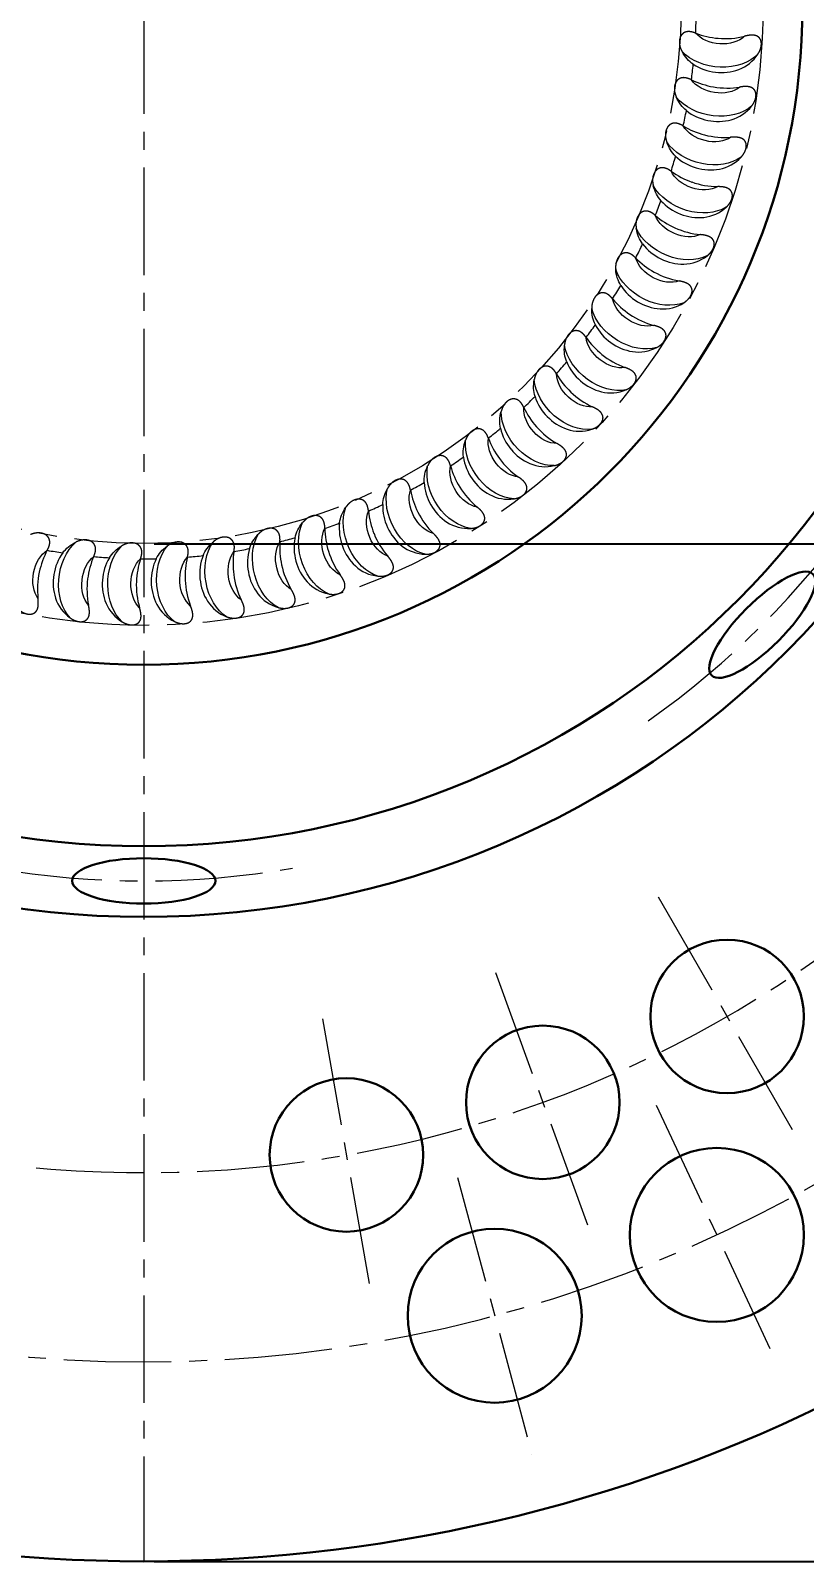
# Model space of a CAD drawing. Extents: x 89 to 513, y -13 to 440.
# Drawn here: x 228.3 to 266.1, y 126.2 to 201 of the extents above; entities that cross this region are included whole.
import ezdxf

# ---------------------------------------------------------------- set-up
doc = ezdxf.new("R2010")
doc.units = 0
doc.header["$LTSCALE"] = 7
doc.header["$MEASUREMENT"] = 0
doc.linetypes.add('CENTER2', pattern=[1.125, 0.75, -0.125, 0.125, -0.125])
doc.layers.get('0').update_dxf_attribs({"linetype": 'CONTINUOUS', "lineweight": 15})
for name, color, linetype, lineweight in [('1', 1, 'CENTER2', 15), ('3', 3, 'CONTINUOUS', 30), ('8', 252, 'CONTINUOUS', 15)]:
    doc.layers.add(name, color=color, linetype=linetype, lineweight=lineweight)
doc.styles.add('ITALICT', font='ITALICT.shx', dxfattribs={"width": 0.8, "height": 3})
doc.dimstyles.get("Standard").update_dxf_attribs({"dimtxt": 3, "dimasz": 3, "dimexe": 0.5, "dimexo": 0.5, "dimgap": 0.8, "dimtad": 1, "dimdsep": 46, "dimtxsty": 'ITALICT', "dimcen": 0.09, "dimazin": 2, "dimtfac": 1, "dimtmove": 0, "dimatfit": 3, "dimfxl": 1, "dimtolj": 1, "dimtzin": 0, "dimarcsym": 0})

# ---------------------------------------------------------------- blocks, each defined once
blk = doc.blocks.new('*D10')
at = {"color": 0, "lineweight": -2, "transparency": 16777216}
for p, q in [((234.307, 228.447), (314.622, 228.447)), ((314.122, 178.931), (314.122, 225.447)), ((234.307, 175.931), (314.622, 175.931))]:
    blk.add_line(p, q, dxfattribs=at)
at = {"color": 0, "transparency": 16777216}
for points in [[(313.622, 225.447), (314.622, 225.447), (314.122, 228.447)], [(313.622, 178.931), (314.622, 178.931), (314.122, 175.931)]]:
    blk.add_solid(points, dxfattribs=at)
at = {"color": 0, "transparency": 16777216, "insert": (311.822, 203.447), "char_height": 3, "attachment_point": 5, "rotation": 90, "style": 'ITALICT'}
blk.add_mtext('\\A1;52.5', dxfattribs=at)
blk = doc.blocks.new('*D46')
at = {"color": 0, "lineweight": -2, "transparency": 16777216}
for p, q in [((234.307, 278.197), (340.204, 278.197)), ((339.704, 275.197), (339.704, 129.197)), ((234.307, 126.197), (340.204, 126.197))]:
    blk.add_line(p, q, dxfattribs=at)
at = {"color": 0, "transparency": 16777216}
for points in [[(339.204, 275.197), (340.204, 275.197), (339.704, 278.197)], [(339.204, 129.197), (340.204, 129.197), (339.704, 126.197)]]:
    blk.add_solid(points, dxfattribs=at)
at = {"color": 0, "transparency": 16777216, "insert": (337.404, 202.197), "char_height": 3, "attachment_point": 5, "rotation": 90, "style": 'ITALICT'}
blk.add_mtext('\\A1;152', dxfattribs=at)
blk = doc.blocks.new('*D49')
at = {"color": 0, "lineweight": -2, "transparency": 16777216}
blk.add_line((306.788, 183.85), (291.997, 187.568), dxfattribs=at)
at = {"color": 0, "transparency": 16777216}
blk.add_solid([(292.119, 188.053), (291.875, 187.084), (289.087, 188.3)], dxfattribs=at)
at = {"color": 0, "transparency": 16777216, "insert": (303.026, 187.167), "char_height": 3, "attachment_point": 5, "rotation": 345.88822, "style": 'ITALICT'}
blk.add_mtext('\\A1;R57', dxfattribs=at)
blk = doc.blocks.new('*D50')
at = {"color": 0, "lineweight": -2, "transparency": 16777216}
blk.add_line((309.376, 149.346), (290.556, 162.509), dxfattribs=at)
blk.add_arc((233.807, 202.197), 66.25, 321.48913, 325.46446, dxfattribs=at)
at = {"color": 0, "transparency": 16777216}
blk.add_solid([(290.842, 162.919), (290.269, 162.099), (288.098, 164.228)], dxfattribs=at)
at = {"color": 0, "transparency": 16777216, "insert": (304.56, 155.521), "char_height": 3, "attachment_point": 5, "rotation": 325.03204, "style": 'ITALICT'}
blk.add_mtext('\\A1;R66.25', dxfattribs=at)
blk = doc.blocks.new('A$C4C6B2E1A')
at = {"layer": '8', "ltscale": 0.000101881}
for p, q in [((26.961, -1.3), (26.965, -1.302)), ((26.754, -3.582), (26.757, -3.584)), ((26.353, -5.838), (26.357, -5.84)), ((25.763, -8.052), (25.767, -8.054)), ((24.988, -10.208), (24.991, -10.21)), ((24.032, -12.29), (24.035, -12.293)), ((22.903, -14.284), (22.906, -14.287)), ((21.609, -16.175), (21.612, -16.178)), ((20.16, -17.949), (20.162, -17.952)), ((18.565, -19.594), (18.567, -19.598)), ((16.837, -21.098), (16.838, -21.102)), ((14.987, -22.45), (14.988, -22.454)), ((13.029, -23.64), (13.03, -23.644)), ((10.977, -24.659), (10.977, -24.664)), ((6.652, -26.16), (6.651, -26.164)), ((8.846, -25.502), (8.846, -25.506)), ((-4.714, -26.577), (-4.716, -26.581)), ((-2.443, -26.882), (-2.445, -26.885)), ((2.135, -26.908), (2.134, -26.912)), ((4.409, -26.63), (4.409, -26.634)), ((-0.155, -26.992), (-0.156, -26.996))]:
    blk.add_line(p, q, dxfattribs=at)
at = {"layer": '8'}
for centre, radius, start, end in [((0, 0), 26.996, 357.23663, 358.86399), ((28.417, 2.492), 4.062, 249.05651, 265.08803), ((28.407, 2.372), 3.941, 265.07683, 283.94676), ((0, 0), 26.996, 352.37176, 353.99913), ((28.192, -0.77), 2.454, 236.78729, 263.8299), ((28.402, -1.289), 1.911, 290.53675, 327.15739), ((28.526, 0.073), 4.062, 244.19165, 260.22317), ((28.234, -0.795), 2.434, 262.77343, 290.14536), ((28.506, -0.046), 3.941, 260.21196, 279.0819), ((0, 0), 26.996, 347.5069, 349.13426), ((28.025, -3.158), 2.454, 231.92243, 258.96503), ((28.19, -3.693), 1.911, 285.67188, 322.29253), ((28.429, -2.346), 4.062, 239.32678, 255.3583), ((28.065, -3.186), 2.434, 257.90857, 285.2805), ((28.399, -2.463), 3.941, 255.3471, 274.21703), ((0, 0), 26.996, 342.64203, 344.2694), ((27.656, -5.523), 2.454, 227.05756, 254.10017), ((27.775, -6.071), 1.911, 280.80702, 317.42766), ((28.128, -4.749), 4.062, 234.46192, 250.49344), ((27.694, -5.555), 2.434, 253.0437, 280.41563), ((28.088, -4.862), 3.941, 250.48224, 269.35217), ((0, 0), 26.996, 337.77717, 339.40453), ((27.088, -7.849), 2.454, 222.1927, 249.23531), ((27.624, -7.117), 4.062, 229.59834, 245.62957), ((27.123, -7.884), 2.434, 248.17884, 275.55077), ((27.16, -8.404), 1.911, 275.94215, 312.5628), ((27.575, -7.227), 3.941, 245.61737, 264.4873), ((0, 0), 26.996, 332.9123, 334.53967), ((26.325, -10.118), 2.454, 217.32783, 244.37044), ((26.92, -9.434), 4.062, 224.73219, 240.76371), ((26.357, -10.155), 2.434, 243.31397, 270.6859), ((26.35, -10.677), 1.911, 271.07729, 307.69793), ((26.862, -9.539), 3.941, 240.75251, 259.62244), ((0, 0), 26.996, 328.04744, 329.67481), ((25.372, -12.314), 2.454, 212.46297, 239.50558), ((26.023, -11.683), 4.062, 219.86732, 235.89885), ((25.401, -12.354), 2.434, 238.44911, 265.82104), ((25.349, -12.874), 1.911, 266.21242, 302.83307), ((0, 0), 26.996, 323.18257, 324.80994), ((24.236, -14.421), 2.454, 207.5981, 234.64071), ((25.957, -11.783), 3.941, 235.88764, 254.75758), ((24.939, -13.848), 4.062, 215.00246, 231.03398), ((24.261, -14.464), 2.434, 233.58425, 260.95617), ((24.864, -13.942), 3.941, 231.02278, 249.89271), ((24.166, -14.977), 1.911, 261.34756, 297.9682), ((0, 0), 26.996, 318.31771, 319.94508), ((23.675, -15.913), 4.062, 210.13888, 226.17011), ((22.926, -16.425), 2.454, 202.73324, 229.77585), ((22.947, -16.469), 2.434, 228.71938, 256.09131), ((0, 0), 26.996, 313.45284, 315.08021), ((21.45, -18.31), 2.454, 197.86837, 224.91098), ((23.592, -16), 3.941, 226.15791, 245.02785), ((22.809, -16.973), 1.911, 256.48269, 293.10334), ((22.24, -17.864), 4.062, 205.27273, 221.30425), ((21.468, -18.356), 2.434, 223.85452, 251.22644), ((0, 0), 26.996, 308.58798, 310.21535), ((19.82, -20.063), 2.454, 193.00351, 220.04612), ((22.15, -17.943), 3.941, 221.29305, 240.16298), ((21.288, -18.846), 1.911, 251.61783, 288.23847), ((20.645, -19.685), 4.062, 200.40786, 216.43939), ((19.834, -20.11), 2.434, 218.98965, 246.36158), ((0, 0), 26.996, 303.72311, 305.35048), ((18.048, -21.672), 2.454, 188.13865, 215.18125), ((20.549, -19.757), 3.941, 216.42818, 235.29812), ((19.613, -20.581), 1.913, 246.77244, 283.3566), ((18.901, -21.365), 4.062, 195.543, 211.57452), ((18.057, -21.72), 2.434, 214.12479, 241.49671), ((0, 0), 26.996, 298.85825, 300.48562), ((17.021, -22.891), 4.062, 190.67813, 206.70966), ((16.145, -23.124), 2.454, 183.27378, 210.31639), ((18.799, -21.429), 3.941, 211.56332, 230.43325), ((17.796, -22.172), 1.911, 241.8881, 278.50874), ((0, 0), 26.996, 293.99338, 295.62075), ((15.018, -24.252), 4.062, 185.81327, 201.84479), ((14.125, -24.41), 2.454, 178.40892, 205.45152), ((16.15, -23.173), 2.434, 209.25992, 236.63185), ((0, 0), 26.996, 289.12852, 290.75589), ((12.004, -25.52), 2.454, 173.54405, 200.58666), ((16.914, -22.946), 3.941, 206.69845, 225.56839), ((15.852, -23.602), 1.911, 237.02323, 273.64388), ((10.704, -26.441), 4.062, 176.08483, 192.11606), ((0, 0), 26.996, 284.26365, 285.89102), ((9.797, -26.446), 2.454, 168.67919, 195.72179), ((12.908, -25.438), 4.062, 180.94969, 196.98092), ((14.907, -24.298), 3.941, 201.83359, 220.70352), ((14.127, -24.459), 2.434, 204.39506, 231.76698), ((-1.138, -28.503), 4.062, 151.7605, 167.79174), ((0, 0), 26.996, 259.93933, 261.5667), ((-1.966, -28.134), 2.454, 144.35486, 171.39747), ((1.284, -28.497), 4.062, 156.62408, 172.6556), ((0, 0), 26.996, 264.80419, 266.43156), ((6.081, -27.87), 4.062, 166.35381, 182.38533), ((0, 0), 26.996, 274.53392, 276.16129), ((5.185, -27.722), 2.453, 158.92912, 185.9842), ((8.423, -27.254), 4.062, 171.21868, 187.2502), ((0, 0), 26.996, 279.39879, 281.02616), ((7.519, -27.182), 2.454, 163.81432, 190.85693), ((12.793, -25.474), 3.941, 196.96872, 215.83866), ((12, -25.569), 2.433, 199.53905, 226.92303), ((13.793, -24.861), 1.911, 232.15837, 268.77901), ((-1.255, -28.478), 3.941, 167.77953, 186.64947), ((0.427, -28.199), 2.454, 149.21973, 176.26233), ((3.696, -28.285), 4.062, 161.48895, 177.52047), ((0, 0), 26.996, 269.66906, 271.29643), ((2.817, -28.061), 2.454, 154.08459, 181.1272), ((7.508, -27.229), 2.434, 189.80046, 217.17239), ((10.586, -26.467), 3.941, 192.10386, 210.97379), ((9.79, -26.495), 2.434, 194.66533, 222.03725), ((11.635, -25.941), 1.911, 227.29351, 263.91415), ((-1.993, -28.175), 2.433, 170.34986, 197.73384), ((1.164, -28.482), 3.941, 172.6444, 191.51433), ((0.404, -28.243), 2.434, 175.20587, 202.57779), ((3.576, -28.281), 3.941, 177.50926, 196.3792), ((2.798, -28.107), 2.434, 180.07073, 207.44266), ((5.961, -27.876), 3.941, 182.37413, 201.24406), ((5.171, -27.768), 2.434, 184.9356, 212.30752), ((8.304, -27.27), 3.941, 187.23899, 206.10893), ((9.393, -26.834), 1.911, 222.42864, 259.04928), ((-2.494, -28.322), 1.911, 198.10432, 234.72496), ((-0.083, -28.431), 1.911, 202.96918, 239.58982), ((4.723, -28.036), 1.911, 212.69891, 249.31955), ((7.085, -27.533), 1.913, 217.58325, 254.16742), ((2.329, -28.336), 1.911, 207.83405, 244.45469)]:
    blk.add_arc(centre, radius, start, end, dxfattribs=at)
at = {"layer": '8', "extrusion": (0, 0, -1)}
for centre, major_axis, ratio, start_param, end_param in [((28.184, -0.802), (-1.445, 0.123), 0.707107, 3.706752, 5.658162), ((28.286, 0.19), (1.111, 3.177), 0.646161, 3.309364, 3.663224), ((28.136, -1.366), (-2.242, 0.191), 0.707107, 3.666937, 5.608702), ((28.014, -3.189), (-1.429, 0.245), 0.707107, 3.706752, 5.658162), ((28.2, -2.209), (1.376, 3.071), 0.646161, 3.309364, 3.663224), ((27.918, -3.747), (-2.218, 0.38), 0.707107, 3.666937, 5.608702), ((27.643, -5.554), (-1.403, 0.365), 0.707107, 3.706752, 5.658162), ((27.911, -4.593), (1.632, 2.943), 0.646161, 3.309364, 3.663224), ((27.5, -6.101), (-2.177, 0.567), 0.707107, 3.666937, 5.608702), ((27.072, -7.878), (-1.367, 0.483), 0.707107, 3.706752, 5.658162), ((27.421, -6.944), (1.875, 2.794), 0.646161, 3.309364, 3.663224), ((26.884, -8.411), (-2.121, 0.75), 0.707107, 3.666937, 5.608702), ((26.306, -10.145), (-1.321, 0.597), 0.707107, 3.706752, 5.658162), ((26.734, -9.244), (2.106, 2.625), 0.646161, 3.309364, 3.663224), ((26.073, -10.661), (-2.05, 0.927), 0.707107, 3.666937, 5.608702), ((25.351, -12.34), (-1.266, 0.707), 0.707107, 3.706752, 5.658162), ((25.853, -11.478), (2.321, 2.437), 0.646161, 3.309364, 3.663224), ((25.075, -12.834), (-1.964, 1.097), 0.707107, 3.666937, 5.608702), ((24.787, -13.629), (2.519, 2.232), 0.646161, 3.309364, 3.663224), ((23.897, -14.914), (-1.864, 1.26), 0.707107, 3.666937, 5.608702), ((24.213, -14.445), (-1.201, 0.812), 0.707107, 3.706752, 5.658162), ((22.901, -16.447), (-1.128, 0.911), 0.707107, 3.706752, 5.658162), ((23.542, -15.682), (2.699, 2.01), 0.646161, 3.309364, 3.663224), ((22.546, -16.887), (-1.751, 1.413), 0.707107, 3.666937, 5.608702), ((21.424, -18.329), (-1.047, 1.003), 0.707107, 3.706752, 5.658162), ((22.127, -17.622), (2.86, 1.774), 0.646161, 3.309364, 3.663224), ((21.033, -18.738), (-1.624, 1.557), 0.707107, 3.666937, 5.608702), ((20.553, -19.435), (3, 1.525), 0.646161, 3.309364, 3.663224), ((19.368, -20.454), (-1.487, 1.689), 0.707107, 3.666937, 5.608702), ((19.792, -20.08), (-0.958, 1.088), 0.707107, 3.706752, 5.658162), ((18.831, -21.108), (3.118, 1.265), 0.646161, 3.309364, 3.663224), ((17.563, -22.023), (-1.338, 1.809), 0.707107, 3.666937, 5.608702), ((18.018, -21.686), (-0.862, 1.166), 0.707107, 3.706752, 5.658162), ((16.973, -22.629), (3.215, 0.996), 0.646161, 3.309364, 3.663224), ((15.632, -23.433), (-1.18, 1.916), 0.707107, 3.666937, 5.608702), ((16.114, -23.136), (-0.76, 1.235), 0.707107, 3.706752, 5.658162), ((14.992, -23.987), (3.287, 0.72), 0.646161, 3.309364, 3.663224), ((13.589, -24.674), (-1.013, 2.009), 0.707107, 3.666937, 5.608702), ((14.094, -24.42), (-0.653, 1.295), 0.707107, 3.706752, 5.658162), ((12.904, -25.172), (3.337, 0.438), 0.646161, 3.309364, 3.663224), ((11.447, -25.738), (-0.839, 2.088), 0.707107, 3.666937, 5.608702), ((11.972, -25.527), (-0.541, 1.345), 0.707107, 3.706752, 5.658162), ((10.723, -26.175), (3.362, 0.154), 0.646161, 3.309364, 3.663224), ((9.223, -26.616), (-0.659, 2.151), 0.707107, 3.666937, 5.608702), ((-2.559, -28.052), (0.286, 2.232), 0.707107, 3.666937, 5.608702), ((-1.011, -28.269), (-3.127, 1.244), 0.646161, 0.167771, 0.521632), ((6.145, -27.611), (-3.339, 0.416), 0.646161, 0.167771, 0.521632), ((4.593, -27.792), (-0.286, 2.232), 0.707107, 3.666937, 5.608702), ((8.465, -26.991), (-3.363, 0.132), 0.646161, 0.167771, 0.521632), ((6.933, -27.302), (-0.474, 2.199), 0.707107, 3.666937, 5.608702), ((7.486, -27.183), (-0.305, 1.417), 0.707107, 3.706752, 5.658162), ((9.764, -26.45), (-0.425, 1.386), 0.707107, 3.706752, 5.658162), ((-4.375, -27.853), (0.305, 1.417), 0.707107, 3.706752, 5.658162), ((-1.997, -28.124), (0.184, 1.438), 0.707107, 3.706752, 5.658162), ((-0.17, -28.168), (0.095, 2.248), 0.707107, 3.666937, 5.608702), ((1.39, -28.253), (-3.221, 0.975), 0.646161, 0.167771, 0.521632), ((2.219, -28.081), (-0.095, 2.248), 0.707107, 3.666937, 5.608702), ((3.781, -28.033), (-3.292, 0.698), 0.646161, 0.167771, 0.521632), ((2.784, -28.057), (-0.062, 1.449), 0.707107, 3.706752, 5.658162), ((5.154, -27.72), (-0.184, 1.438), 0.707107, 3.706752, 5.658162), ((0.395, -28.192), (0.062, 1.449), 0.707107, 3.706752, 5.658162)]:
    blk.add_ellipse(centre, major_axis=major_axis, ratio=ratio, start_param=start_param, end_param=end_param, dxfattribs=at)
at = {"layer": '8'}
for points, knots in [([(26.961, -1.3), (26.915, -1.282), (26.866, -1.266), (26.812, -1.25), (26.737, -1.233), (26.657, -1.226), (26.635, -1.226), (26.592, -1.226), (26.552, -1.23), (26.534, -1.233), (26.48, -1.245), (26.435, -1.262), (26.408, -1.275), (26.321, -1.327), (26.269, -1.389), (26.239, -1.434), (26.184, -1.551), (26.165, -1.671), (26.163, -1.743), (26.174, -1.878), (26.212, -2.015), (26.235, -2.079), (26.265, -2.143), (26.3, -2.207)], [0, 0, 0, 0, 0, 0, 0.515581, 0.515581, 0.515581, 0.701027, 0.701027, 0.701027, 0.891334, 0.891334, 0.891334, 1.23864, 1.23864, 1.23864, 2.213092, 2.213092, 2.213092, 3.625906, 3.625906, 3.625906, 4.848673, 4.848673, 4.848673, 4.848673, 4.848673, 4.848673]), ([(30.007, -2.326), (30.047, -2.265), (30.083, -2.201), (30.114, -2.133), (30.15, -2.029), (30.169, -1.922), (30.173, -1.886), (30.177, -1.814), (30.17, -1.744), (30.164, -1.71), (30.149, -1.656), (30.126, -1.606), (30.115, -1.587), (30.076, -1.526), (30.023, -1.478), (29.981, -1.451), (29.839, -1.391), (29.677, -1.389), (29.567, -1.404), (29.461, -1.427), (29.357, -1.453)], [0, 0, 0, 0, 0, 0, 0.579361, 0.579361, 0.579361, 0.869761, 0.869761, 0.869761, 1.159406, 1.159406, 1.159406, 1.345852, 1.345852, 1.345852, 1.799901, 1.799901, 1.799901, 2.762825, 2.762825, 2.762825, 2.762825, 2.762825, 2.762825]), ([(26.754, -3.582), (26.709, -3.56), (26.662, -3.539), (26.61, -3.519), (26.536, -3.496), (26.457, -3.483), (26.436, -3.48), (26.393, -3.477), (26.352, -3.478), (26.334, -3.479), (26.279, -3.486), (26.232, -3.499), (26.204, -3.51), (26.114, -3.554), (26.056, -3.612), (26.023, -3.654), (25.958, -3.766), (25.929, -3.884), (25.921, -3.955), (25.92, -4.091), (25.947, -4.231), (25.965, -4.296), (25.988, -4.362), (26.018, -4.429)], [0, 0, 0, 0, 0, 0, 0.515581, 0.515581, 0.515581, 0.701027, 0.701027, 0.701027, 0.891334, 0.891334, 0.891334, 1.23864, 1.23864, 1.23864, 2.213092, 2.213092, 2.213092, 3.625906, 3.625906, 3.625906, 4.848673, 4.848673, 4.848673, 4.848673, 4.848673, 4.848673]), ([(29.702, -4.862), (29.747, -4.805), (29.788, -4.744), (29.824, -4.68), (29.869, -4.579), (29.897, -4.474), (29.905, -4.438), (29.914, -4.367), (29.913, -4.296), (29.91, -4.262), (29.9, -4.207), (29.881, -4.155), (29.872, -4.135), (29.838, -4.072), (29.79, -4.019), (29.75, -3.989), (29.613, -3.916), (29.453, -3.901), (29.342, -3.907), (29.234, -3.92), (29.128, -3.937)], [0, 0, 0, 0, 0, 0, 0.579361, 0.579361, 0.579361, 0.869761, 0.869761, 0.869761, 1.159406, 1.159406, 1.159406, 1.345852, 1.345852, 1.345852, 1.799901, 1.799901, 1.799901, 2.762825, 2.762825, 2.762825, 2.762825, 2.762825, 2.762825]), ([(26.353, -5.838), (26.311, -5.812), (26.266, -5.788), (26.215, -5.763), (26.144, -5.734), (26.066, -5.714), (26.045, -5.709), (26.003, -5.702), (25.962, -5.7), (25.944, -5.7), (25.889, -5.702), (25.841, -5.711), (25.812, -5.72), (25.718, -5.756), (25.656, -5.808), (25.62, -5.848), (25.546, -5.954), (25.507, -6.069), (25.492, -6.139), (25.48, -6.274), (25.494, -6.416), (25.507, -6.483), (25.525, -6.551), (25.549, -6.62)], [0, 0, 0, 0, 0, 0, 0.515581, 0.515581, 0.515581, 0.701027, 0.701027, 0.701027, 0.891334, 0.891334, 0.891334, 1.23864, 1.23864, 1.23864, 2.213092, 2.213092, 2.213092, 3.625906, 3.625906, 3.625906, 4.848673, 4.848673, 4.848673, 4.848673, 4.848673, 4.848673]), ([(29.183, -7.364), (29.232, -7.31), (29.278, -7.253), (29.32, -7.192), (29.373, -7.096), (29.41, -6.993), (29.421, -6.958), (29.436, -6.888), (29.441, -6.818), (29.441, -6.783), (29.435, -6.727), (29.421, -6.674), (29.414, -6.654), (29.385, -6.587), (29.342, -6.531), (29.304, -6.497), (29.174, -6.413), (29.016, -6.384), (28.905, -6.381), (28.797, -6.385), (28.689, -6.393)], [0, 0, 0, 0, 0, 0, 0.579361, 0.579361, 0.579361, 0.869761, 0.869761, 0.869761, 1.159406, 1.159406, 1.159406, 1.345852, 1.345852, 1.345852, 1.799901, 1.799901, 1.799901, 2.762825, 2.762825, 2.762825, 2.762825, 2.762825, 2.762825]), ([(25.763, -8.052), (25.723, -8.023), (25.68, -7.994), (25.632, -7.965), (25.564, -7.93), (25.488, -7.904), (25.467, -7.898), (25.425, -7.887), (25.385, -7.881), (25.367, -7.879), (25.312, -7.877), (25.264, -7.882), (25.234, -7.888), (25.138, -7.917), (25.071, -7.963), (25.031, -8), (24.949, -8.099), (24.9, -8.21), (24.88, -8.279), (24.856, -8.413), (24.858, -8.555), (24.865, -8.622), (24.877, -8.692), (24.896, -8.763)], [0, 0, 0, 0, 0, 0, 0.515581, 0.515581, 0.515581, 0.701027, 0.701027, 0.701027, 0.891334, 0.891334, 0.891334, 1.23864, 1.23864, 1.23864, 2.213092, 2.213092, 2.213092, 3.625906, 3.625906, 3.625906, 4.848673, 4.848673, 4.848673, 4.848673, 4.848673, 4.848673]), ([(28.453, -9.812), (28.507, -9.763), (28.558, -9.71), (28.604, -9.653), (28.666, -9.561), (28.711, -9.462), (28.724, -9.428), (28.746, -9.36), (28.757, -9.29), (28.76, -9.256), (28.759, -9.199), (28.749, -9.145), (28.743, -9.124), (28.721, -9.056), (28.682, -8.995), (28.648, -8.959), (28.525, -8.865), (28.37, -8.822), (28.259, -8.809), (28.151, -8.805), (28.044, -8.803)], [0, 0, 0, 0, 0, 0, 0.579361, 0.579361, 0.579361, 0.869761, 0.869761, 0.869761, 1.159406, 1.159406, 1.159406, 1.345852, 1.345852, 1.345852, 1.799901, 1.799901, 1.799901, 2.762825, 2.762825, 2.762825, 2.762825, 2.762825, 2.762825]), ([(24.988, -10.208), (24.95, -10.175), (24.91, -10.143), (24.864, -10.11), (24.799, -10.069), (24.726, -10.037), (24.706, -10.029), (24.665, -10.015), (24.625, -10.005), (24.607, -10.002), (24.553, -9.995), (24.504, -9.996), (24.474, -10), (24.376, -10.02), (24.306, -10.061), (24.263, -10.094), (24.172, -10.185), (24.114, -10.293), (24.088, -10.359), (24.053, -10.49), (24.043, -10.632), (24.044, -10.7), (24.051, -10.77), (24.063, -10.842)], [0, 0, 0, 0, 0, 0, 0.515581, 0.515581, 0.515581, 0.701027, 0.701027, 0.701027, 0.891334, 0.891334, 0.891334, 1.23864, 1.23864, 1.23864, 2.213092, 2.213092, 2.213092, 3.625906, 3.625906, 3.625906, 4.848673, 4.848673, 4.848673, 4.848673, 4.848673, 4.848673]), ([(27.519, -12.19), (27.576, -12.145), (27.631, -12.097), (27.683, -12.044), (27.752, -11.958), (27.805, -11.863), (27.821, -11.83), (27.849, -11.764), (27.866, -11.695), (27.871, -11.661), (27.875, -11.605), (27.87, -11.55), (27.866, -11.529), (27.849, -11.459), (27.816, -11.395), (27.785, -11.356), (27.671, -11.252), (27.519, -11.196), (27.41, -11.174), (27.303, -11.16), (27.196, -11.15)], [0, 0, 0, 0, 0, 0, 0.579361, 0.579361, 0.579361, 0.869761, 0.869761, 0.869761, 1.159406, 1.159406, 1.159406, 1.345852, 1.345852, 1.345852, 1.799901, 1.799901, 1.799901, 2.762825, 2.762825, 2.762825, 2.762825, 2.762825, 2.762825]), ([(24.032, -12.29), (23.997, -12.255), (23.96, -12.219), (23.917, -12.183), (23.856, -12.136), (23.785, -12.097), (23.766, -12.088), (23.727, -12.071), (23.688, -12.058), (23.67, -12.053), (23.617, -12.041), (23.568, -12.038), (23.538, -12.039), (23.438, -12.051), (23.365, -12.086), (23.319, -12.115), (23.221, -12.198), (23.154, -12.3), (23.123, -12.364), (23.077, -12.492), (23.055, -12.633), (23.05, -12.701), (23.051, -12.771), (23.057, -12.844)], [0, 0, 0, 0, 0, 0, 0.515581, 0.515581, 0.515581, 0.701027, 0.701027, 0.701027, 0.891334, 0.891334, 0.891334, 1.23864, 1.23864, 1.23864, 2.213092, 2.213092, 2.213092, 3.625906, 3.625906, 3.625906, 4.848673, 4.848673, 4.848673, 4.848673, 4.848673, 4.848673]), ([(26.386, -14.479), (26.447, -14.44), (26.506, -14.397), (26.562, -14.348), (26.638, -14.268), (26.699, -14.178), (26.718, -14.147), (26.751, -14.083), (26.773, -14.016), (26.782, -13.983), (26.79, -13.927), (26.79, -13.872), (26.788, -13.851), (26.777, -13.779), (26.749, -13.713), (26.722, -13.672), (26.617, -13.558), (26.471, -13.49), (26.364, -13.459), (26.258, -13.435), (26.152, -13.416)], [0, 0, 0, 0, 0, 0, 0.579361, 0.579361, 0.579361, 0.869761, 0.869761, 0.869761, 1.159406, 1.159406, 1.159406, 1.345852, 1.345852, 1.345852, 1.799901, 1.799901, 1.799901, 2.762825, 2.762825, 2.762825, 2.762825, 2.762825, 2.762825]), ([(22.903, -14.284), (22.871, -14.246), (22.837, -14.207), (22.798, -14.167), (22.741, -14.116), (22.674, -14.071), (22.655, -14.06), (22.618, -14.039), (22.58, -14.023), (22.563, -14.017), (22.511, -14.001), (22.462, -13.994), (22.432, -13.992), (22.332, -13.995), (22.256, -14.024), (22.208, -14.049), (22.103, -14.124), (22.028, -14.22), (21.991, -14.281), (21.934, -14.404), (21.901, -14.542), (21.89, -14.61), (21.885, -14.68), (21.884, -14.753)], [0, 0, 0, 0, 0, 0, 0.515581, 0.515581, 0.515581, 0.701027, 0.701027, 0.701027, 0.891334, 0.891334, 0.891334, 1.23864, 1.23864, 1.23864, 2.213092, 2.213092, 2.213092, 3.625906, 3.625906, 3.625906, 4.848673, 4.848673, 4.848673, 4.848673, 4.848673, 4.848673]), ([(25.063, -16.665), (25.127, -16.631), (25.189, -16.593), (25.249, -16.549), (25.332, -16.476), (25.401, -16.391), (25.422, -16.362), (25.46, -16.301), (25.488, -16.236), (25.499, -16.204), (25.513, -16.149), (25.517, -16.094), (25.517, -16.073), (25.512, -16), (25.49, -15.932), (25.466, -15.889), (25.371, -15.766), (25.231, -15.686), (25.128, -15.646), (25.024, -15.614), (24.921, -15.586)], [0, 0, 0, 0, 0, 0, 0.579361, 0.579361, 0.579361, 0.869761, 0.869761, 0.869761, 1.159406, 1.159406, 1.159406, 1.345852, 1.345852, 1.345852, 1.799901, 1.799901, 1.799901, 2.762825, 2.762825, 2.762825, 2.762825, 2.762825, 2.762825]), ([(21.609, -16.175), (21.581, -16.134), (21.55, -16.093), (21.515, -16.049), (21.462, -15.993), (21.399, -15.943), (21.381, -15.931), (21.345, -15.907), (21.309, -15.888), (21.293, -15.88), (21.242, -15.859), (21.195, -15.848), (21.165, -15.844), (21.064, -15.839), (20.986, -15.861), (20.937, -15.882), (20.826, -15.947), (20.742, -16.037), (20.7, -16.094), (20.633, -16.213), (20.589, -16.347), (20.572, -16.413), (20.561, -16.483), (20.554, -16.556)], [0, 0, 0, 0, 0, 0, 0.515581, 0.515581, 0.515581, 0.701027, 0.701027, 0.701027, 0.891334, 0.891334, 0.891334, 1.23864, 1.23864, 1.23864, 2.213092, 2.213092, 2.213092, 3.625906, 3.625906, 3.625906, 4.848673, 4.848673, 4.848673, 4.848673, 4.848673, 4.848673]), ([(20.16, -17.949), (20.135, -17.906), (20.108, -17.863), (20.076, -17.816), (20.028, -17.756), (19.969, -17.7), (19.953, -17.686), (19.92, -17.66), (19.885, -17.638), (19.87, -17.629), (19.821, -17.604), (19.774, -17.588), (19.745, -17.582), (19.645, -17.568), (19.565, -17.583), (19.514, -17.6), (19.398, -17.656), (19.308, -17.738), (19.261, -17.792), (19.184, -17.904), (19.128, -18.035), (19.106, -18.099), (19.089, -18.167), (19.076, -18.239)], [0, 0, 0, 0, 0, 0, 0.515581, 0.515581, 0.515581, 0.701027, 0.701027, 0.701027, 0.891334, 0.891334, 0.891334, 1.23864, 1.23864, 1.23864, 2.213092, 2.213092, 2.213092, 3.625906, 3.625906, 3.625906, 4.848673, 4.848673, 4.848673, 4.848673, 4.848673, 4.848673]), ([(23.559, -18.73), (23.626, -18.702), (23.691, -18.669), (23.755, -18.63), (23.843, -18.565), (23.919, -18.487), (23.943, -18.459), (23.986, -18.402), (24.02, -18.339), (24.033, -18.308), (24.051, -18.255), (24.06, -18.2), (24.062, -18.179), (24.063, -18.106), (24.047, -18.037), (24.027, -17.991), (23.943, -17.861), (23.81, -17.769), (23.71, -17.721), (23.61, -17.68), (23.509, -17.643)], [0, 0, 0, 0, 0, 0, 0.579361, 0.579361, 0.579361, 0.869761, 0.869761, 0.869761, 1.159406, 1.159406, 1.159406, 1.345852, 1.345852, 1.345852, 1.799901, 1.799901, 1.799901, 2.762825, 2.762825, 2.762825, 2.762825, 2.762825, 2.762825]), ([(18.565, -19.594), (18.544, -19.549), (18.52, -19.503), (18.493, -19.455), (18.45, -19.39), (18.396, -19.33), (18.382, -19.315), (18.35, -19.285), (18.318, -19.26), (18.303, -19.25), (18.256, -19.221), (18.212, -19.202), (18.183, -19.193), (18.085, -19.171), (18.004, -19.179), (17.951, -19.191), (17.831, -19.237), (17.734, -19.311), (17.683, -19.361), (17.597, -19.466), (17.53, -19.592), (17.502, -19.654), (17.479, -19.72), (17.461, -19.791)], [0, 0, 0, 0, 0, 0, 0.515581, 0.515581, 0.515581, 0.701027, 0.701027, 0.701027, 0.891334, 0.891334, 0.891334, 1.23864, 1.23864, 1.23864, 2.213092, 2.213092, 2.213092, 3.625906, 3.625906, 3.625906, 4.848673, 4.848673, 4.848673, 4.848673, 4.848673, 4.848673]), ([(21.886, -20.661), (21.955, -20.638), (22.023, -20.611), (22.089, -20.578), (22.183, -20.52), (22.265, -20.448), (22.291, -20.423), (22.339, -20.369), (22.378, -20.31), (22.394, -20.28), (22.417, -20.228), (22.43, -20.175), (22.434, -20.154), (22.441, -20.082), (22.431, -20.011), (22.414, -19.964), (22.342, -19.827), (22.218, -19.725), (22.122, -19.667), (22.026, -19.619), (21.928, -19.573)], [0, 0, 0, 0, 0, 0, 0.579361, 0.579361, 0.579361, 0.869761, 0.869761, 0.869761, 1.159406, 1.159406, 1.159406, 1.345852, 1.345852, 1.345852, 1.799901, 1.799901, 1.799901, 2.762825, 2.762825, 2.762825, 2.762825, 2.762825, 2.762825]), ([(16.837, -21.098), (16.819, -21.051), (16.8, -21.004), (16.776, -20.953), (16.739, -20.885), (16.691, -20.821), (16.677, -20.804), (16.649, -20.772), (16.618, -20.744), (16.605, -20.733), (16.561, -20.7), (16.517, -20.677), (16.49, -20.666), (16.394, -20.635), (16.312, -20.637), (16.259, -20.645), (16.135, -20.68), (16.032, -20.746), (15.977, -20.791), (15.882, -20.889), (15.805, -21.008), (15.773, -21.068), (15.744, -21.132), (15.719, -21.201)], [0, 0, 0, 0, 0, 0, 0.515581, 0.515581, 0.515581, 0.701027, 0.701027, 0.701027, 0.891334, 0.891334, 0.891334, 1.23864, 1.23864, 1.23864, 2.213092, 2.213092, 2.213092, 3.625906, 3.625906, 3.625906, 4.848673, 4.848673, 4.848673, 4.848673, 4.848673, 4.848673]), ([(20.055, -22.442), (20.126, -22.426), (20.196, -22.404), (20.264, -22.377), (20.363, -22.327), (20.451, -22.263), (20.479, -22.24), (20.531, -22.191), (20.575, -22.135), (20.594, -22.106), (20.62, -22.057), (20.638, -22.004), (20.644, -21.984), (20.657, -21.913), (20.653, -21.841), (20.641, -21.793), (20.58, -21.651), (20.465, -21.538), (20.375, -21.473), (20.283, -21.416), (20.189, -21.362)], [0, 0, 0, 0, 0, 0, 0.579361, 0.579361, 0.579361, 0.869761, 0.869761, 0.869761, 1.159406, 1.159406, 1.159406, 1.345852, 1.345852, 1.345852, 1.799901, 1.799901, 1.799901, 2.762825, 2.762825, 2.762825, 2.762825, 2.762825, 2.762825]), ([(14.987, -22.45), (14.973, -22.402), (14.958, -22.353), (14.939, -22.3), (14.908, -22.23), (14.865, -22.161), (14.853, -22.144), (14.827, -22.109), (14.799, -22.079), (14.786, -22.066), (14.745, -22.03), (14.704, -22.004), (14.678, -21.99), (14.585, -21.951), (14.504, -21.946), (14.45, -21.949), (14.323, -21.974), (14.215, -22.031), (14.156, -22.071), (14.054, -22.16), (13.966, -22.272), (13.929, -22.329), (13.895, -22.391), (13.865, -22.457)], [0, 0, 0, 0, 0, 0, 0.515581, 0.515581, 0.515581, 0.701027, 0.701027, 0.701027, 0.891334, 0.891334, 0.891334, 1.23864, 1.23864, 1.23864, 2.213092, 2.213092, 2.213092, 3.625906, 3.625906, 3.625906, 4.848673, 4.848673, 4.848673, 4.848673, 4.848673, 4.848673]), ([(13.029, -23.64), (13.02, -23.591), (13.008, -23.541), (12.994, -23.487), (12.969, -23.414), (12.932, -23.342), (12.922, -23.323), (12.899, -23.287), (12.873, -23.255), (12.862, -23.241), (12.824, -23.201), (12.785, -23.171), (12.76, -23.155), (12.67, -23.109), (12.59, -23.097), (12.536, -23.096), (12.408, -23.11), (12.296, -23.157), (12.234, -23.192), (12.124, -23.272), (12.027, -23.377), (11.985, -23.43), (11.946, -23.489), (11.91, -23.552)], [0, 0, 0, 0, 0, 0, 0.515581, 0.515581, 0.515581, 0.701027, 0.701027, 0.701027, 0.891334, 0.891334, 0.891334, 1.23864, 1.23864, 1.23864, 2.213092, 2.213092, 2.213092, 3.625906, 3.625906, 3.625906, 4.848673, 4.848673, 4.848673, 4.848673, 4.848673, 4.848673]), ([(18.079, -24.062), (18.151, -24.052), (18.223, -24.036), (18.294, -24.015), (18.396, -23.974), (18.489, -23.917), (18.519, -23.896), (18.575, -23.852), (18.623, -23.8), (18.645, -23.773), (18.675, -23.726), (18.698, -23.675), (18.705, -23.655), (18.724, -23.586), (18.726, -23.514), (18.718, -23.465), (18.67, -23.318), (18.565, -23.196), (18.48, -23.123), (18.393, -23.059), (18.305, -22.997)], [0, 0, 0, 0, 0, 0, 0.579361, 0.579361, 0.579361, 0.869761, 0.869761, 0.869761, 1.159406, 1.159406, 1.159406, 1.345852, 1.345852, 1.345852, 1.799901, 1.799901, 1.799901, 2.762825, 2.762825, 2.762825, 2.762825, 2.762825, 2.762825]), ([(10.977, -24.659), (10.972, -24.61), (10.965, -24.559), (10.955, -24.504), (10.936, -24.429), (10.906, -24.355), (10.897, -24.335), (10.877, -24.297), (10.855, -24.263), (10.844, -24.248), (10.81, -24.205), (10.774, -24.172), (10.75, -24.154), (10.665, -24.1), (10.586, -24.081), (10.533, -24.075), (10.404, -24.079), (10.287, -24.116), (10.223, -24.146), (10.106, -24.217), (10.002, -24.312), (9.955, -24.362), (9.911, -24.417), (9.87, -24.478)], [0, 0, 0, 0, 0, 0, 0.515581, 0.515581, 0.515581, 0.701027, 0.701027, 0.701027, 0.891334, 0.891334, 0.891334, 1.23864, 1.23864, 1.23864, 2.213092, 2.213092, 2.213092, 3.625906, 3.625906, 3.625906, 4.848673, 4.848673, 4.848673, 4.848673, 4.848673, 4.848673]), ([(15.974, -25.509), (16.046, -25.505), (16.119, -25.495), (16.191, -25.48), (16.297, -25.447), (16.394, -25.399), (16.426, -25.381), (16.485, -25.341), (16.538, -25.294), (16.561, -25.269), (16.596, -25.224), (16.622, -25.176), (16.631, -25.156), (16.657, -25.089), (16.665, -25.017), (16.661, -24.968), (16.625, -24.817), (16.531, -24.686), (16.453, -24.607), (16.372, -24.535), (16.288, -24.467)], [0, 0, 0, 0, 0, 0, 0.579361, 0.579361, 0.579361, 0.869761, 0.869761, 0.869761, 1.159406, 1.159406, 1.159406, 1.345852, 1.345852, 1.345852, 1.799901, 1.799901, 1.799901, 2.762825, 2.762825, 2.762825, 2.762825, 2.762825, 2.762825]), ([(8.846, -25.502), (8.845, -25.452), (8.843, -25.401), (8.838, -25.345), (8.825, -25.269), (8.801, -25.192), (8.794, -25.172), (8.778, -25.132), (8.758, -25.096), (8.749, -25.08), (8.719, -25.035), (8.685, -24.999), (8.663, -24.979), (8.583, -24.918), (8.506, -24.892), (8.453, -24.882), (8.324, -24.874), (8.205, -24.902), (8.138, -24.926), (8.016, -24.987), (7.904, -25.073), (7.853, -25.119), (7.805, -25.17), (7.759, -25.227)], [0, 0, 0, 0, 0, 0, 0.515581, 0.515581, 0.515581, 0.701027, 0.701027, 0.701027, 0.891334, 0.891334, 0.891334, 1.23864, 1.23864, 1.23864, 2.213092, 2.213092, 2.213092, 3.625906, 3.625906, 3.625906, 4.848673, 4.848673, 4.848673, 4.848673, 4.848673, 4.848673]), ([(-4.714, -26.577), (-4.691, -26.534), (-4.668, -26.488), (-4.645, -26.436), (-4.619, -26.364), (-4.602, -26.285), (-4.599, -26.264), (-4.594, -26.221), (-4.593, -26.18), (-4.593, -26.162), (-4.598, -26.108), (-4.609, -26.06), (-4.619, -26.032), (-4.66, -25.94), (-4.714, -25.88), (-4.755, -25.845), (-4.864, -25.775), (-4.981, -25.741), (-5.052, -25.73), (-5.187, -25.723), (-5.328, -25.744), (-5.394, -25.759), (-5.461, -25.78), (-5.529, -25.807)], [0, 0, 0, 0, 0, 0, 0.515581, 0.515581, 0.515581, 0.701027, 0.701027, 0.701027, 0.891334, 0.891334, 0.891334, 1.23864, 1.23864, 1.23864, 2.213092, 2.213092, 2.213092, 3.625906, 3.625906, 3.625906, 4.848673, 4.848673, 4.848673, 4.848673, 4.848673, 4.848673]), ([(-2.443, -26.882), (-2.423, -26.836), (-2.405, -26.788), (-2.386, -26.735), (-2.366, -26.661), (-2.357, -26.581), (-2.355, -26.559), (-2.353, -26.516), (-2.356, -26.475), (-2.358, -26.458), (-2.367, -26.404), (-2.383, -26.357), (-2.395, -26.33), (-2.443, -26.241), (-2.503, -26.186), (-2.546, -26.155), (-2.661, -26.095), (-2.78, -26.071), (-2.851, -26.065), (-2.987, -26.07), (-3.126, -26.103), (-3.19, -26.124), (-3.255, -26.15), (-3.321, -26.183)], [0, 0, 0, 0, 0, 0, 0.515581, 0.515581, 0.515581, 0.701027, 0.701027, 0.701027, 0.891334, 0.891334, 0.891334, 1.23864, 1.23864, 1.23864, 2.213092, 2.213092, 2.213092, 3.625906, 3.625906, 3.625906, 4.848673, 4.848673, 4.848673, 4.848673, 4.848673, 4.848673]), ([(2.135, -26.908), (2.147, -26.859), (2.157, -26.809), (2.166, -26.754), (2.173, -26.677), (2.169, -26.597), (2.168, -26.575), (2.162, -26.533), (2.152, -26.493), (2.147, -26.476), (2.129, -26.424), (2.106, -26.381), (2.089, -26.356), (2.027, -26.277), (1.959, -26.232), (1.91, -26.209), (1.788, -26.169), (1.666, -26.166), (1.595, -26.172), (1.462, -26.2), (1.331, -26.256), (1.27, -26.287), (1.211, -26.324), (1.152, -26.368)], [0, 0, 0, 0, 0, 0, 0.515581, 0.515581, 0.515581, 0.701027, 0.701027, 0.701027, 0.891334, 0.891334, 0.891334, 1.23864, 1.23864, 1.23864, 2.213092, 2.213092, 2.213092, 3.625906, 3.625906, 3.625906, 4.848673, 4.848673, 4.848673, 4.848673, 4.848673, 4.848673]), ([(4.409, -26.63), (4.417, -26.581), (4.423, -26.53), (4.427, -26.474), (4.428, -26.397), (4.417, -26.317), (4.413, -26.296), (4.404, -26.254), (4.391, -26.215), (4.385, -26.198), (4.362, -26.148), (4.336, -26.107), (4.317, -26.084), (4.248, -26.01), (4.176, -25.972), (4.126, -25.953), (4.001, -25.923), (3.879, -25.93), (3.809, -25.943), (3.678, -25.982), (3.553, -26.048), (3.495, -26.085), (3.439, -26.127), (3.384, -26.175)], [0, 0, 0, 0, 0, 0, 0.515581, 0.515581, 0.515581, 0.701027, 0.701027, 0.701027, 0.891334, 0.891334, 0.891334, 1.23864, 1.23864, 1.23864, 2.213092, 2.213092, 2.213092, 3.625906, 3.625906, 3.625906, 4.848673, 4.848673, 4.848673, 4.848673, 4.848673, 4.848673]), ([(6.652, -26.16), (6.655, -26.11), (6.657, -26.059), (6.656, -26.003), (6.651, -25.926), (6.633, -25.847), (6.628, -25.827), (6.615, -25.786), (6.598, -25.748), (6.591, -25.732), (6.564, -25.684), (6.534, -25.645), (6.513, -25.623), (6.439, -25.556), (6.364, -25.524), (6.312, -25.509), (6.185, -25.491), (6.064, -25.508), (5.995, -25.526), (5.868, -25.576), (5.749, -25.653), (5.695, -25.694), (5.642, -25.741), (5.591, -25.794)], [0, 0, 0, 0, 0, 0, 0.515581, 0.515581, 0.515581, 0.701027, 0.701027, 0.701027, 0.891334, 0.891334, 0.891334, 1.23864, 1.23864, 1.23864, 2.213092, 2.213092, 2.213092, 3.625906, 3.625906, 3.625906, 4.848673, 4.848673, 4.848673, 4.848673, 4.848673, 4.848673]), ([(13.753, -26.772), (13.825, -26.774), (13.899, -26.77), (13.972, -26.761), (14.08, -26.738), (14.181, -26.698), (14.214, -26.682), (14.277, -26.648), (14.333, -26.605), (14.359, -26.582), (14.397, -26.541), (14.428, -26.495), (14.438, -26.476), (14.469, -26.411), (14.483, -26.341), (14.483, -26.291), (14.46, -26.138), (14.377, -25.999), (14.306, -25.914), (14.232, -25.835), (14.155, -25.76)], [0, 0, 0, 0, 0, 0, 0.579361, 0.579361, 0.579361, 0.869761, 0.869761, 0.869761, 1.159406, 1.159406, 1.159406, 1.345852, 1.345852, 1.345852, 1.799901, 1.799901, 1.799901, 2.762825, 2.762825, 2.762825, 2.762825, 2.762825, 2.762825]), ([(-0.155, -26.992), (-0.139, -26.945), (-0.124, -26.896), (-0.11, -26.841), (-0.097, -26.765), (-0.094, -26.685), (-0.094, -26.663), (-0.096, -26.62), (-0.102, -26.58), (-0.106, -26.562), (-0.12, -26.509), (-0.139, -26.464), (-0.153, -26.438), (-0.209, -26.354), (-0.273, -26.304), (-0.319, -26.277), (-0.438, -26.226), (-0.559, -26.213), (-0.631, -26.213), (-0.766, -26.23), (-0.901, -26.274), (-0.963, -26.3), (-1.026, -26.332), (-1.088, -26.37)], [0, 0, 0, 0, 0, 0, 0.515581, 0.515581, 0.515581, 0.701027, 0.701027, 0.701027, 0.891334, 0.891334, 0.891334, 1.23864, 1.23864, 1.23864, 2.213092, 2.213092, 2.213092, 3.625906, 3.625906, 3.625906, 4.848673, 4.848673, 4.848673, 4.848673, 4.848673, 4.848673]), ([(11.433, -27.842), (11.505, -27.85), (11.578, -27.853), (11.652, -27.85), (11.762, -27.835), (11.866, -27.804), (11.9, -27.792), (11.966, -27.763), (12.025, -27.725), (12.053, -27.704), (12.094, -27.666), (12.129, -27.623), (12.141, -27.605), (12.177, -27.543), (12.197, -27.474), (12.201, -27.424), (12.192, -27.27), (12.121, -27.125), (12.057, -27.034), (11.99, -26.949), (11.919, -26.868)], [0, 0, 0, 0, 0, 0, 0.579361, 0.579361, 0.579361, 0.869761, 0.869761, 0.869761, 1.159406, 1.159406, 1.159406, 1.345852, 1.345852, 1.345852, 1.799901, 1.799901, 1.799901, 2.762825, 2.762825, 2.762825, 2.762825, 2.762825, 2.762825]), ([(9.03, -28.711), (9.102, -28.725), (9.174, -28.734), (9.248, -28.737), (9.359, -28.733), (9.465, -28.71), (9.5, -28.701), (9.568, -28.677), (9.631, -28.645), (9.66, -28.626), (9.705, -28.592), (9.742, -28.552), (9.756, -28.535), (9.798, -28.476), (9.823, -28.409), (9.832, -28.36), (9.835, -28.206), (9.777, -28.055), (9.721, -27.959), (9.661, -27.869), (9.598, -27.782)], [0, 0, 0, 0, 0, 0, 0.579361, 0.579361, 0.579361, 0.869761, 0.869761, 0.869761, 1.159406, 1.159406, 1.159406, 1.345852, 1.345852, 1.345852, 1.799901, 1.799901, 1.799901, 2.762825, 2.762825, 2.762825, 2.762825, 2.762825, 2.762825]), ([(-6.118, -29.469), (-6.063, -29.516), (-6.004, -29.56), (-5.941, -29.599), (-5.843, -29.648), (-5.739, -29.681), (-5.703, -29.689), (-5.633, -29.702), (-5.562, -29.704), (-5.528, -29.702), (-5.472, -29.694), (-5.419, -29.678), (-5.399, -29.67), (-5.334, -29.638), (-5.279, -29.592), (-5.248, -29.554), (-5.169, -29.42), (-5.147, -29.261), (-5.149, -29.149), (-5.158, -29.042), (-5.17, -28.935)], [0, 0, 0, 0, 0, 0, 0.579361, 0.579361, 0.579361, 0.869761, 0.869761, 0.869761, 1.159406, 1.159406, 1.159406, 1.345852, 1.345852, 1.345852, 1.799901, 1.799901, 1.799901, 2.762825, 2.762825, 2.762825, 2.762825, 2.762825, 2.762825]), ([(4.048, -29.824), (4.116, -29.85), (4.186, -29.871), (4.259, -29.887), (4.368, -29.901), (4.477, -29.897), (4.513, -29.893), (4.584, -29.882), (4.651, -29.86), (4.683, -29.847), (4.733, -29.821), (4.777, -29.788), (4.793, -29.774), (4.844, -29.722), (4.881, -29.661), (4.897, -29.614), (4.927, -29.462), (4.895, -29.304), (4.856, -29.2), (4.812, -29.101), (4.765, -29.004)], [0, 0, 0, 0, 0, 0, 0.579361, 0.579361, 0.579361, 0.869761, 0.869761, 0.869761, 1.159406, 1.159406, 1.159406, 1.345852, 1.345852, 1.345852, 1.799901, 1.799901, 1.799901, 2.762825, 2.762825, 2.762825, 2.762825, 2.762825, 2.762825]), ([(6.563, -29.373), (6.633, -29.393), (6.705, -29.409), (6.778, -29.418), (6.888, -29.423), (6.996, -29.41), (7.032, -29.403), (7.102, -29.385), (7.167, -29.358), (7.197, -29.343), (7.245, -29.312), (7.286, -29.275), (7.301, -29.26), (7.347, -29.204), (7.378, -29.14), (7.391, -29.092), (7.408, -28.938), (7.362, -28.783), (7.315, -28.683), (7.263, -28.588), (7.207, -28.496)], [0, 0, 0, 0, 0, 0, 0.579361, 0.579361, 0.579361, 0.869761, 0.869761, 0.869761, 1.159406, 1.159406, 1.159406, 1.345852, 1.345852, 1.345852, 1.799901, 1.799901, 1.799901, 2.762825, 2.762825, 2.762825, 2.762825, 2.762825, 2.762825]), ([(-3.597, -29.882), (-3.538, -29.924), (-3.476, -29.962), (-3.41, -29.996), (-3.307, -30.037), (-3.201, -30.06), (-3.165, -30.066), (-3.094, -30.073), (-3.023, -30.069), (-2.989, -30.064), (-2.934, -30.051), (-2.883, -30.03), (-2.864, -30.021), (-2.802, -29.984), (-2.751, -29.933), (-2.723, -29.892), (-2.656, -29.753), (-2.647, -29.592), (-2.658, -29.481), (-2.676, -29.374), (-2.698, -29.269)], [0, 0, 0, 0, 0, 0, 0.579361, 0.579361, 0.579361, 0.869761, 0.869761, 0.869761, 1.159406, 1.159406, 1.159406, 1.345852, 1.345852, 1.345852, 1.799901, 1.799901, 1.799901, 2.762825, 2.762825, 2.762825, 2.762825, 2.762825, 2.762825]), ([(-1.05, -30.079), (-0.988, -30.116), (-0.922, -30.149), (-0.853, -30.177), (-0.748, -30.209), (-0.64, -30.223), (-0.604, -30.226), (-0.532, -30.227), (-0.462, -30.217), (-0.429, -30.209), (-0.375, -30.192), (-0.326, -30.167), (-0.308, -30.155), (-0.249, -30.113), (-0.202, -30.059), (-0.178, -30.015), (-0.123, -29.871), (-0.128, -29.71), (-0.148, -29.6), (-0.175, -29.495), (-0.206, -29.392)], [0, 0, 0, 0, 0, 0, 0.579361, 0.579361, 0.579361, 0.869761, 0.869761, 0.869761, 1.159406, 1.159406, 1.159406, 1.345852, 1.345852, 1.345852, 1.799901, 1.799901, 1.799901, 2.762825, 2.762825, 2.762825, 2.762825, 2.762825, 2.762825]), ([(1.505, -30.06), (1.57, -30.092), (1.638, -30.119), (1.709, -30.141), (1.817, -30.164), (1.925, -30.169), (1.962, -30.168), (2.033, -30.163), (2.102, -30.147), (2.135, -30.137), (2.187, -30.115), (2.234, -30.085), (2.251, -30.073), (2.306, -30.026), (2.348, -29.968), (2.368, -29.922), (2.411, -29.774), (2.392, -29.613), (2.363, -29.506), (2.327, -29.404), (2.288, -29.304)], [0, 0, 0, 0, 0, 0, 0.579361, 0.579361, 0.579361, 0.869761, 0.869761, 0.869761, 1.159406, 1.159406, 1.159406, 1.345852, 1.345852, 1.345852, 1.799901, 1.799901, 1.799901, 2.762825, 2.762825, 2.762825, 2.762825, 2.762825, 2.762825])]:
    blk.add_open_spline(points, degree=5, knots=knots, dxfattribs=at)
blk = doc.blocks.new('*U71')
at = {"layer": '1'}
blk.add_arc((42.738, 0), 42.738, 170.20863, 189.79137, dxfattribs=at)
at = {"layer": '3'}
blk.add_ellipse((0, 0), major_axis=(0, 3.5), ratio=0.316357, dxfattribs=at)
blk = doc.blocks.new('*U72')
at = {"color": 0, "linetype": 'ByBlock', "lineweight": -2}
for p, rotation in [((264.028, 171.977), 135.0000000000001), ((233.807, 159.459), 90.00000000000001)]:
    blk.add_blockref('*U71', p, dxfattribs=dict(at, rotation=rotation))

msp = doc.modelspace()

# ---------------------------------------------------------------- linework, layer by layer
at = {"layer": '1'}
for p, q in [((233.807, 202.197), (233.807, 126.197)), ((258.932, 158.68), (265.682, 146.988)), ((250.994, 154.978), (255.611, 142.292)), ((242.533, 152.711), (244.878, 139.416)), ((258.848, 148.499), (264.636, 136.086)), ((249.142, 144.966), (252.766, 131.443))]:
    msp.add_line(p, q, dxfattribs=at)
for radius in [30.25, 26.25]:
    msp.add_circle((233.807, 202.197), radius, dxfattribs=at)
for radius, start, end in [(57, 193.46273, 347.32974), (66.25, 218.94329, 321.05671)]:
    msp.add_arc((233.807, 202.197), radius, start, end, dxfattribs=at)
at = {"layer": '3'}
for centre, radius in [((233.807, 202.197), 44.5), ((233.807, 202.197), 41.04), ((233.807, 202.197), 32.175), ((262.307, 152.834), 3.75), ((253.303, 148.635), 3.75), ((243.705, 146.063), 3.75), ((261.806, 142.154), 4.25), ((250.954, 138.205), 4.25)]:
    msp.add_circle(centre, radius, dxfattribs=at)
msp.add_arc((233.807, 202.197), 76, 214.67741, 325.32259, dxfattribs=at)

# ---------------------------------------------------------------- block references
for name, p in [('*U72', (0, 0)), ('A$C4C6B2E1A', (233.807, 202.197))]:
    msp.add_blockref(name, p)

# ---------------------------------------------------------------- dimensions: what is measured, and where the dimension line sits
dim = msp.add_aligned_dim(p1=(233.807, 278.197), p2=(233.807, 126.197), distance=105.896, dimstyle='Standard')
dim.commit()
dim.dimension.update_dxf_attribs({"geometry": '*D46', "text_midpoint": (337.404, 202.197)})
dim = msp.add_linear_dim(base=(314.122, 228.447), p1=(233.807, 175.931), p2=(233.807, 228.447), angle=90, dimstyle='Standard', override={"dimdec": 1})
dim.commit()
dim.dimension.update_dxf_attribs({"geometry": '*D10', "text_midpoint": (314.122, 203.447), "dimtype": 160})
for mpoint, picture, middle in [((289.087, 188.3), '*D49', (302.466, 184.937)), ((288.098, 164.228), '*D50', (303.242, 153.636))]:
    dim = msp.add_radius_dim(center=(233.807, 202.197), mpoint=mpoint, dimstyle='Standard', override={"dimcen": 0, "dimtofl": 0})
    dim.commit()
    dim.dimension.update_dxf_attribs({"geometry": picture, "text_midpoint": middle, "dimtype": 164})

doc.saveas('drawing.dxf')
